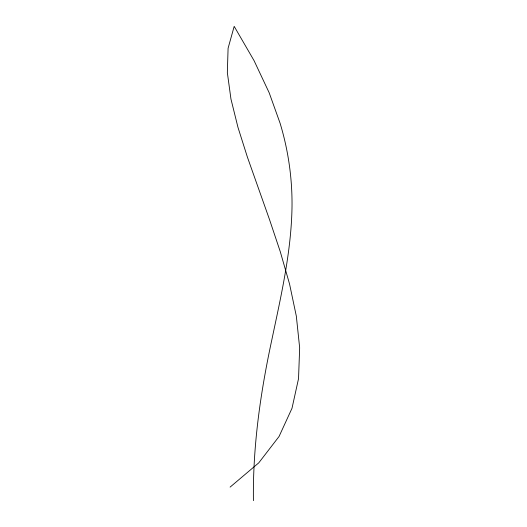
<?xml version="1.0" encoding="UTF-8"?>
<svg xmlns="http://www.w3.org/2000/svg" width="527" height="527" viewBox="0 0 527 527"><rect width="100%" height="100%" fill="white"/><g stroke="black" fill="none" stroke-linecap="round" stroke-linejoin="round"><path stroke-width="0.79" d="M253.415 500.65C252.71 446.586 260.424 392.846 271.774 340.093C281.016 296.095 291.319 251.919 292.017 206.742A276.919 276.919 0 0 0 280.068 123.16L269.185 92.785L254.054 60.625L234.186 26.35L228.092 48.253L227.341 72.601L230.958 99.063L237.96 127.317L247.374 157.039L269.514 219.561L280.285 251.715L289.554 284.02L296.332 316.154L299.659 347.8L298.539 378.617L292.004 408.28L279.066 436.468L258.764 462.858L230.101 487.113"/></g></svg>
